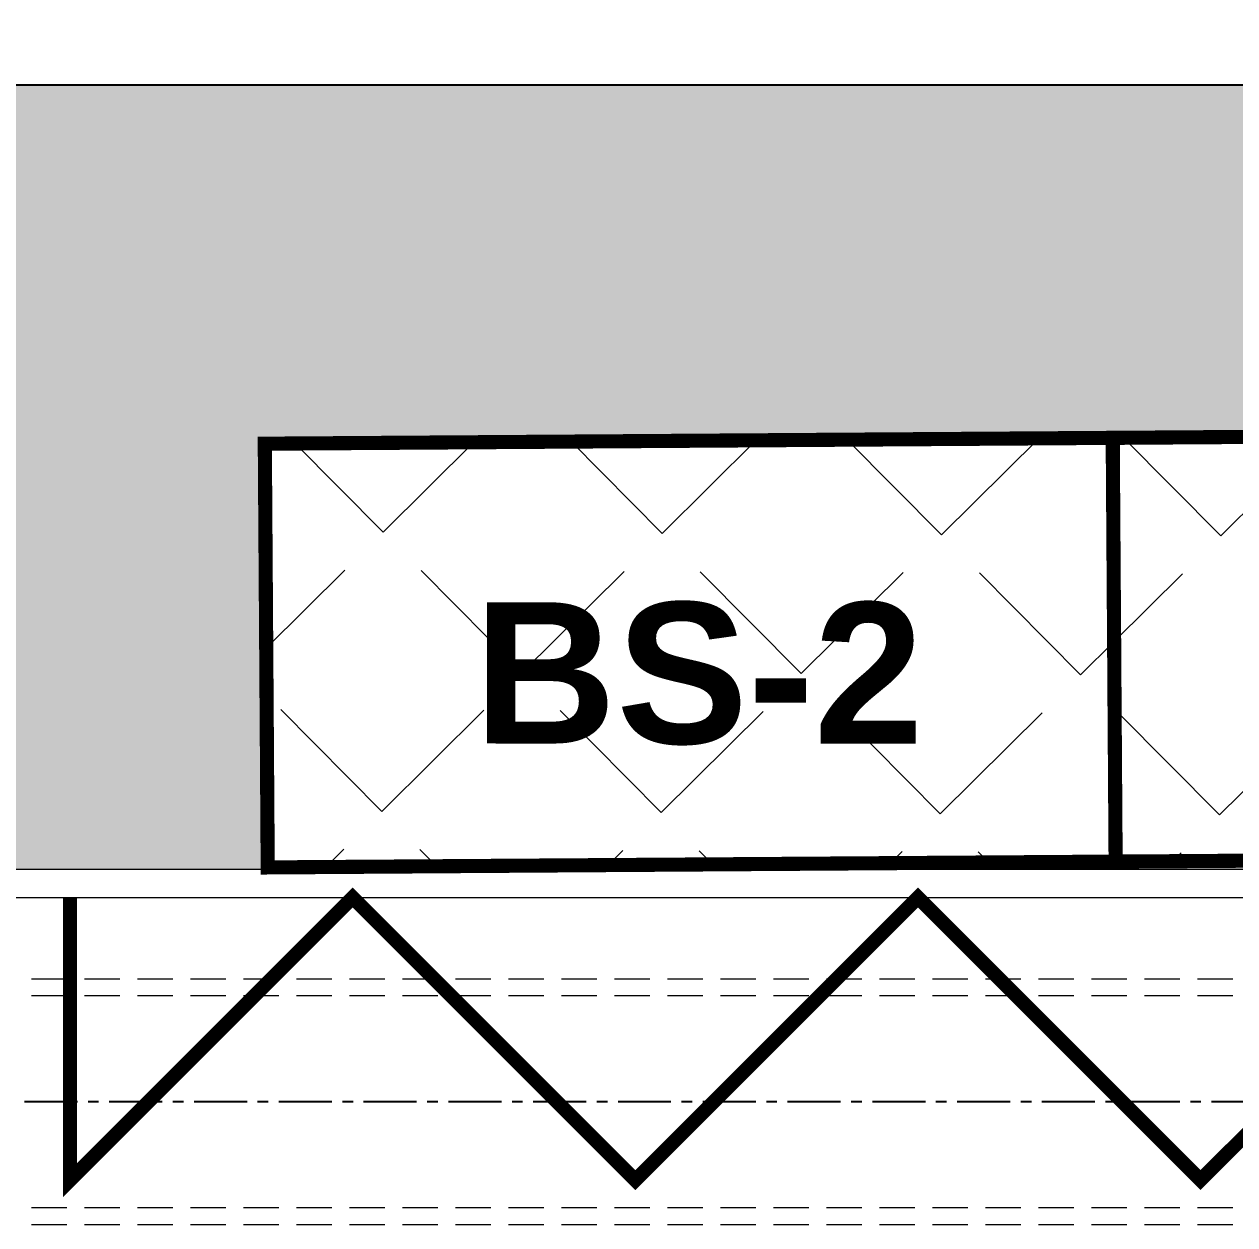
# Model space of a CAD drawing. Header units: millimetres. Extents: x -157642 to 241542, y -22875 to 31024.
# Drawn here: x -68227 to -59661, y 12805 to 21305 of the extents above; entities that cross this region are included whole.
import ezdxf

# ---------------------------------------------------------------- set-up
doc = ezdxf.new("R2010")
doc.units = ezdxf.units.MM
doc.header["$LTSCALE"] = 100
doc.header["$MEASUREMENT"] = 0
doc.linetypes.add('CENTERX2', pattern=[4, 2.5, -0.5, 0.5, -0.5])
doc.linetypes.add('DASHED2', pattern=[0.375, 0.25, -0.125])
for name, color, linetype in [('00-Mepduong', 3, 'Continuous'), ('2', 2, 'Continuous'), ('English', 4, 'Continuous'), ('L1-DRAINAGE-TRANS_PIPE', 230, 'CENTERX2')]:
    doc.layers.add(name, color=color, linetype=linetype)
for name, color, linetype, lineweight in [('1', 1, 'Continuous', 18), ('3.Curb', 6, 'Continuous', 15), ('ARC_HATCH', 8, 'Continuous', 0), ('pipe', 23, 'DASHED2', 0)]:
    doc.layers.add(name, color=color, linetype=linetype, lineweight=lineweight)
doc.styles.add('STYLE4', font='')
doc.styles.get('STYLE4').set_extended_font_data('VNI-Helve', bold=True)
pattern_1 = [(44.7531, (-68750, -5000), (-983.562, 992.076), [1016, -381]), (134.7531, (-68750, -5000), (-992.076, -983.562), [1016, -381])]

msp = doc.modelspace()

# ---------------------------------------------------------------- hatches: boundary and pattern name
at = {"layer": 'ARC_HATCH'}
h = msp.add_hatch(dxfattribs=at)
h.set_pattern_fill('ANGLE', color=256, scale=200, angle=33.91813, style=0)
h.set_pattern_definition(pattern_1)
h.paths.add_polyline_path([(-66504.1, 15335.2), (-66524.8, 18335.1), (-60524.9, 18376.5), (-60504.3, 15376.5)])
h.paths.add_polyline_path([(-60504.3, 15376.5), (-60524.9, 18376.5), (-54525.1, 18417.8), (-54504.4, 15417.9)])
edge = h.paths.add_edge_path()
edge.add_line((-157641.5, 20875.1), (-157641.5, 19073.1))
edge.add_line((-157641.5, 19073.1), (-137146.9, 19072.5))
edge.add_line((-137146.9, 19072.5), (-87147.3, 15321.8))
edge.add_line((-87147.3, 15321.8), (-51903.3, 15321.8))
edge.add_arc((-51903.2, 23621.8), 8300, 269.99995, 340.67505)
edge.add_line((-44070.9, 20875.1), (-157641.5, 20875.1))
h = msp.add_hatch(dxfattribs=at)
h.set_pattern_fill('ANGLE', color=256, scale=200, angle=33.91813, style=0)
h.set_pattern_definition(pattern_1)
h.paths.add_polyline_path([(-54525.1, 18417.8), (-60524.9, 18376.5), (-60504.3, 15376.5), (-54504.4, 15417.9)])
h = msp.add_hatch(dxfattribs=at)
h.set_pattern_fill('ANGLE', color=256, scale=200, angle=33.91813, style=0)
h.set_pattern_definition(pattern_1)
h.paths.add_polyline_path([(-60524.9, 18376.5), (-66524.8, 18335.1), (-66504.1, 15335.2), (-60504.3, 15376.5)])

# ---------------------------------------------------------------- linework, layer by layer
at = {"layer": '00-Mepduong'}
msp.add_line((-157641.5, 20875.1), (-44070.9, 20875.1), dxfattribs=at)
at = {"layer": '1', "ltscale": 0.0789, "const_width": 100}
for points in [[(-60524.9, 18376.5), (-66524.8, 18335.1), (-66504.1, 15335.2), (-60504.3, 15376.5)], [(-54525.1, 18417.8), (-60524.9, 18376.5), (-60504.3, 15376.5), (-54504.4, 15417.9)]]:
    msp.add_lwpolyline(points, close=True, dxfattribs=at)
at = {"layer": '2', "ltscale": 0.5, "const_width": 100}
msp.add_lwpolyline([(-51903.2, 15121.8), (-51903.3, 13121.8), (-53903.2, 15121.8), (-55903.3, 13121.8), (-57903.2, 15121.8), (-59903.3, 13121.8), (-61903.2, 15121.8), (-63903.3, 13121.8), (-65903.2, 15121.8), (-67903.3, 13121.8), (-67903.2, 15121.8)], dxfattribs=at)
at = {"layer": '3.Curb'}
for points in [[(-157641.5, 18873.1), (-137154.4, 18872.5), (-87154.8, 15121.8), (-51903.2, 15121.8, 0.414207), (-43403.2, 23621.6), (-43403.1, 30335)], [(-157641.5, 19073.1), (-137146.9, 19072.5), (-87147.3, 15321.8), (-51903.2, 15321.8, 0.414207), (-43603.2, 23621.6), (-43603.1, 30335)]]:
    msp.add_lwpolyline(points, format="xyb", dxfattribs=at)
at = {"layer": 'L1-DRAINAGE-TRANS_PIPE', "ltscale": 1.5}
msp.add_lwpolyline([(-54050.6, 13675.1), (-84050.6, 13675.1)], dxfattribs=at)
at = {"layer": 'pipe', "ltscale": 10}
for points in [[(-54050.6, 14545.1), (-84050.6, 14545.1)], [(-54050.6, 14425.1), (-84050.6, 14425.1)], [(-54050.6, 12925.1), (-84050.6, 12925.1)], [(-54050.6, 12805.1), (-84050.6, 12805.1)]]:
    msp.add_lwpolyline(points, dxfattribs=at)

# ---------------------------------------------------------------- texts
at = {"layer": 'English', "style": 'STYLE4'}
msp.add_text('BS-2', height=1000, rotation=359.96502, dxfattribs=at).set_placement((-65046.2, 16212.7))

doc.saveas('drawing.dxf')
